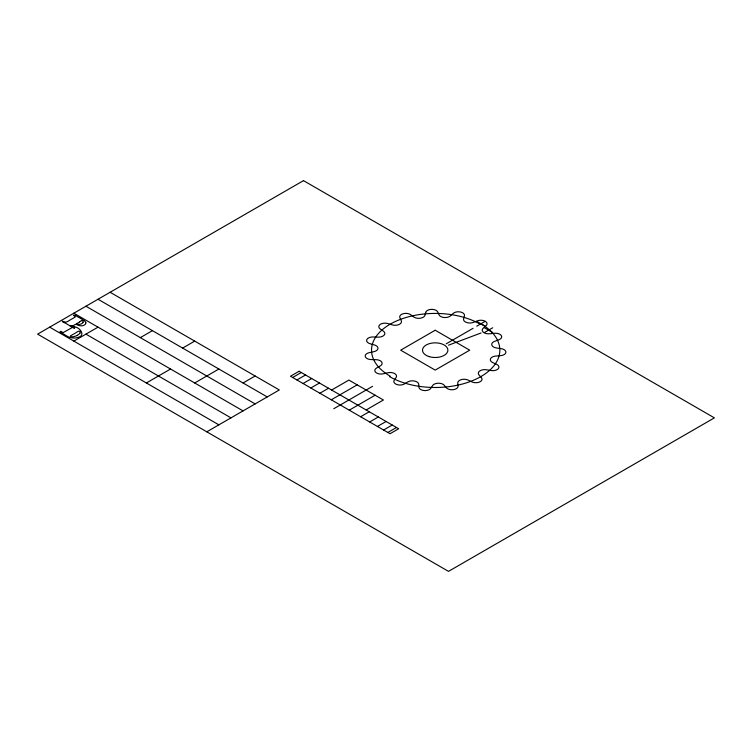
<?xml version="1.0" encoding="UTF-8"?>
<svg xmlns="http://www.w3.org/2000/svg" width="752" height="752" viewBox="0 0 752 752"><rect width="100%" height="100%" fill="white"/><g stroke="black" fill="none" stroke-linecap="round" stroke-linejoin="round"><path stroke-width="1.13" d="M85.86 322.787L85.728 323.576A4.944 2.858 0 0 1 84.713 324.808L83.463 325.456A4.07 2.35 0 0 1 81.742 325.813L80.323 325.785A8.216 4.747 0 0 1 76.61 324.497L75.896 324.112L72.747 325.936L73.094 326.622A7.943 4.587 0 0 1 73.546 326.913L73.828 327.111A7.943 4.587 0 0 0 74.279 327.411A9.823 5.678 0 0 0 74.523 327.599L74.617 327.684M83.049 322.251L83.134 321.489A2.284 1.316 0 0 0 82.682 320.878L82.457 320.728A1.335 0.771 0 0 0 81.968 320.531M79.909 333.136L80.238 331.839A2.613 1.504 0 0 0 79.797 331.228L78.123 331.312A16.206 9.353 0 0 0 77.522 331.688L76.826 332.14A18.161 10.481 0 0 1 76.168 332.544A16.77 9.682 0 0 1 75.031 333.296L70.519 335.824L70.359 336.558A2.096 1.213 0 0 0 71.036 336.774L73.113 336.736A8.328 4.813 0 0 0 73.959 336.567A10.293 5.941 0 0 0 77.381 335.307M81.432 320.625L81.028 320.907A7.341 4.239 0 0 1 80.502 321.264A8.338 4.813 0 0 1 79.637 321.865L79.59 321.884M79.562 321.903L79.468 321.959A6.251 3.61 0 0 0 78.706 322.495L76.948 323.51M73.856 341.107L98.033 327.158M140.333 337.62L152.412 330.645M182.633 348.091L194.712 341.107M146.367 382.975L170.544 369.025M194.712 382.975L218.888 369.025M243.056 382.975L255.144 376M292.65 377.495L301.279 372.513M206.8 431.817L279.312 389.959L110.112 292.265M296.908 379.957L305.538 374.975M303.056 383.511L311.695 378.529M310.839 387.994L319.468 383.012M319.901 393.23L328.53 388.248M331.632 390.034L348.89 380.07L383.407 399.998L366.149 409.962M331.284 399.801L357.172 384.855M333.785 408.721L372.513 386.359M446.18 343.833L473.027 328.333M476.759 326.18L485.04 321.395M349.238 410.169L375.126 395.214M484.438 332.544L492.729 327.759M360.622 416.74L369.251 411.758M369.683 421.966L378.312 416.984M377.457 426.459L386.086 421.477M383.605 430.012L392.243 425.03M387.863 432.466L396.492 427.484M70.124 325.616L71.619 325.635A12.464 7.191 0 0 1 72.436 325.964M448.512 345.177L481.064 332.976M73.781 326.528L72.436 325.964M73.517 326.424L73.931 326.584A4.305 2.482 0 0 1 74.26 326.725C80.116 327.355 86.113 335.702 77.747 337.469A7.379 4.258 0 0 1 75.256 337.977L73.019 337.996A9.983 5.762 0 0 1 67.708 336.52L60.799 332.422A3.713 2.143 0 0 1 60.141 331.961L60.151 331.378L61.203 331.472A7.172 4.145 0 0 1 61.946 332.008L62.754 332.459A0.996 0.573 0 0 0 63.121 332.628L72.145 327.59L72.07 326.932A5.302 3.064 0 0 0 71.158 326.49L65.255 323.087A9.861 5.687 0 0 0 64.926 322.937L63.901 322.495A15.463 8.93 0 0 1 62.679 321.884L62.284 321.17L65.264 322.006A2.688 1.551 0 0 0 65.922 322.288L67.981 321.311A11.355 6.561 0 0 0 68.705 320.85L68.902 320.709A6.129 3.534 0 0 1 69.128 320.559L75.256 316.996A1.034 0.602 0 0 0 75.303 316.714L73.395 315.173L75.285 315.314A12.784 7.379 0 0 1 76.328 316.009L79.045 317.579A12.784 7.379 0 0 1 80.257 318.181L80.445 318.284M476.759 321.395L485.04 326.18M484.438 327.759L492.729 332.544M98.033 299.249L267.233 396.934M85.944 306.224L255.144 403.909M73.856 313.199L243.056 410.893M85.944 334.132L230.967 417.868M49.688 327.158L218.888 424.842M84.074 320.578L80.633 318.397M70.876 326.33L74.185 328.408L74.777 327.816M390.175 376.16A63.666 36.754 0 0 1 390.175 324.187A63.666 36.754 0 0 1 480.208 324.187M480.904 323.783A64.634 37.318 0 0 1 480.904 376.564A64.634 37.318 0 0 1 389.489 376.564M84.111 320.559A6.571 3.798 0 0 1 85.831 322.787M83.011 322.241A4.653 2.688 0 0 1 79.637 324.394A2.604 1.504 0 0 1 77.522 323.962L77.465 323.943A2.952 1.701 0 0 1 76.901 323.529M81.404 320.587A1.006 0.583 0 0 1 81.94 320.531M79.975 333.155A11.045 6.373 0 0 1 77.334 335.279M70.331 326.03A1.175 0.677 0 0 1 70.115 325.813M425.726 312.381L424.993 315.21A6.345 3.666 0 0 1 420.359 318.209A6.345 3.666 0 0 1 413.75 316.949L410.658 314.712A6.148 3.553 0 0 0 403.053 313.753A6.148 3.553 0 0 0 399.923 317.87L401.248 320.634A6.345 3.666 0 0 1 399.124 324.46A6.345 3.666 0 0 1 392.196 324.864L387.797 323.539A6.148 3.553 0 0 0 380.183 324.45A6.148 3.553 0 0 0 380.211 328.944L383.37 331.153A6.345 3.666 0 0 1 384.122 335.148A6.345 3.666 0 0 1 378.087 337.14L373.133 336.971A6.148 3.553 0 0 0 366.816 339.594A6.148 3.553 0 0 0 370.012 343.692L374.449 344.971A6.345 3.666 0 0 1 377.955 348.439A6.345 3.666 0 0 1 373.838 351.682L369.194 352.688A6.148 3.553 0 0 0 365.275 356.57A6.148 3.553 0 0 0 371.084 359.559L376.038 359.682A6.345 3.666 0 0 1 381.687 362.032A6.345 3.666 0 0 1 380.211 365.961L376.667 367.963A6.148 3.553 0 0 0 375.821 372.437A6.148 3.553 0 0 0 383.238 373.8L387.853 372.757A6.345 3.666 0 0 1 394.668 373.575A6.345 3.666 0 0 1 396.078 377.504L394.264 380.174A6.148 3.553 0 0 0 396.642 384.451A6.148 3.553 0 0 0 404.379 383.962L407.847 381.922A6.345 3.666 0 0 1 414.653 381.067A6.345 3.666 0 0 1 418.723 384.328L418.939 387.186A6.148 3.553 0 0 0 424.119 390.542A6.148 3.553 0 0 0 430.84 388.276L432.579 385.597A6.345 3.666 0 0 1 438.19 383.219A6.345 3.666 0 0 1 444.206 385.24L446.415 387.806A6.148 3.553 0 0 0 453.512 389.649A6.148 3.553 0 0 0 458.062 386.002L457.761 383.144A6.345 3.666 0 0 1 461.211 379.657A6.345 3.666 0 0 1 468.129 380.098L471.955 381.913A6.148 3.553 0 0 0 479.738 381.931A6.148 3.553 0 0 0 481.327 377.532L479.033 374.994A6.345 3.666 0 0 1 479.738 370.999A6.345 3.666 0 0 1 486.365 369.777L491.141 370.539A6.148 3.553 0 0 0 498.266 368.724A6.148 3.553 0 0 0 496.611 364.335L492.739 362.558A6.345 3.666 0 0 1 490.558 358.742A6.345 3.666 0 0 1 495.747 356.063L500.653 355.64A6.148 3.553 0 0 0 505.889 352.312A6.148 3.553 0 0 0 501.283 348.693L496.48 347.969A6.345 3.666 0 0 1 491.799 344.999A6.345 3.666 0 0 1 494.666 341.333L498.839 339.791A6.148 3.553 0 0 0 501.283 335.524A6.148 3.553 0 0 0 494.525 333.296L489.627 333.766A6.345 3.666 0 0 1 483.263 332.149A6.345 3.666 0 0 1 483.292 328.135L486.027 325.748A6.148 3.553 0 0 0 485.247 321.273A6.148 3.553 0 0 0 477.501 320.822L473.365 322.401A6.345 3.666 0 0 1 466.409 322.42A6.345 3.666 0 0 1 463.608 318.745L464.426 315.915A6.148 3.553 0 0 0 460.562 312.014A6.148 3.553 0 0 0 453.174 313.424L450.504 315.84A6.345 3.666 0 0 1 444.159 317.494A6.345 3.666 0 0 1 439.008 314.787L437.767 312.014A6.148 3.553 0 0 0 431.488 309.363A6.148 3.553 0 0 0 425.726 312.381M303.488 180.63L37.6 334.132L448.512 571.37L714.4 417.868L303.488 180.63M299.108 371.262L290.479 376.244L390.044 433.725L398.673 428.743L299.108 371.262M435.192 330.241L400.675 350.178L435.192 370.106L469.718 350.178L435.192 330.241M428.847 356.523A12.69 7.332 0 0 0 447.882 350.178A12.69 7.332 0 0 0 428.847 343.824A12.69 7.332 0 0 0 428.847 356.523"/></g></svg>
